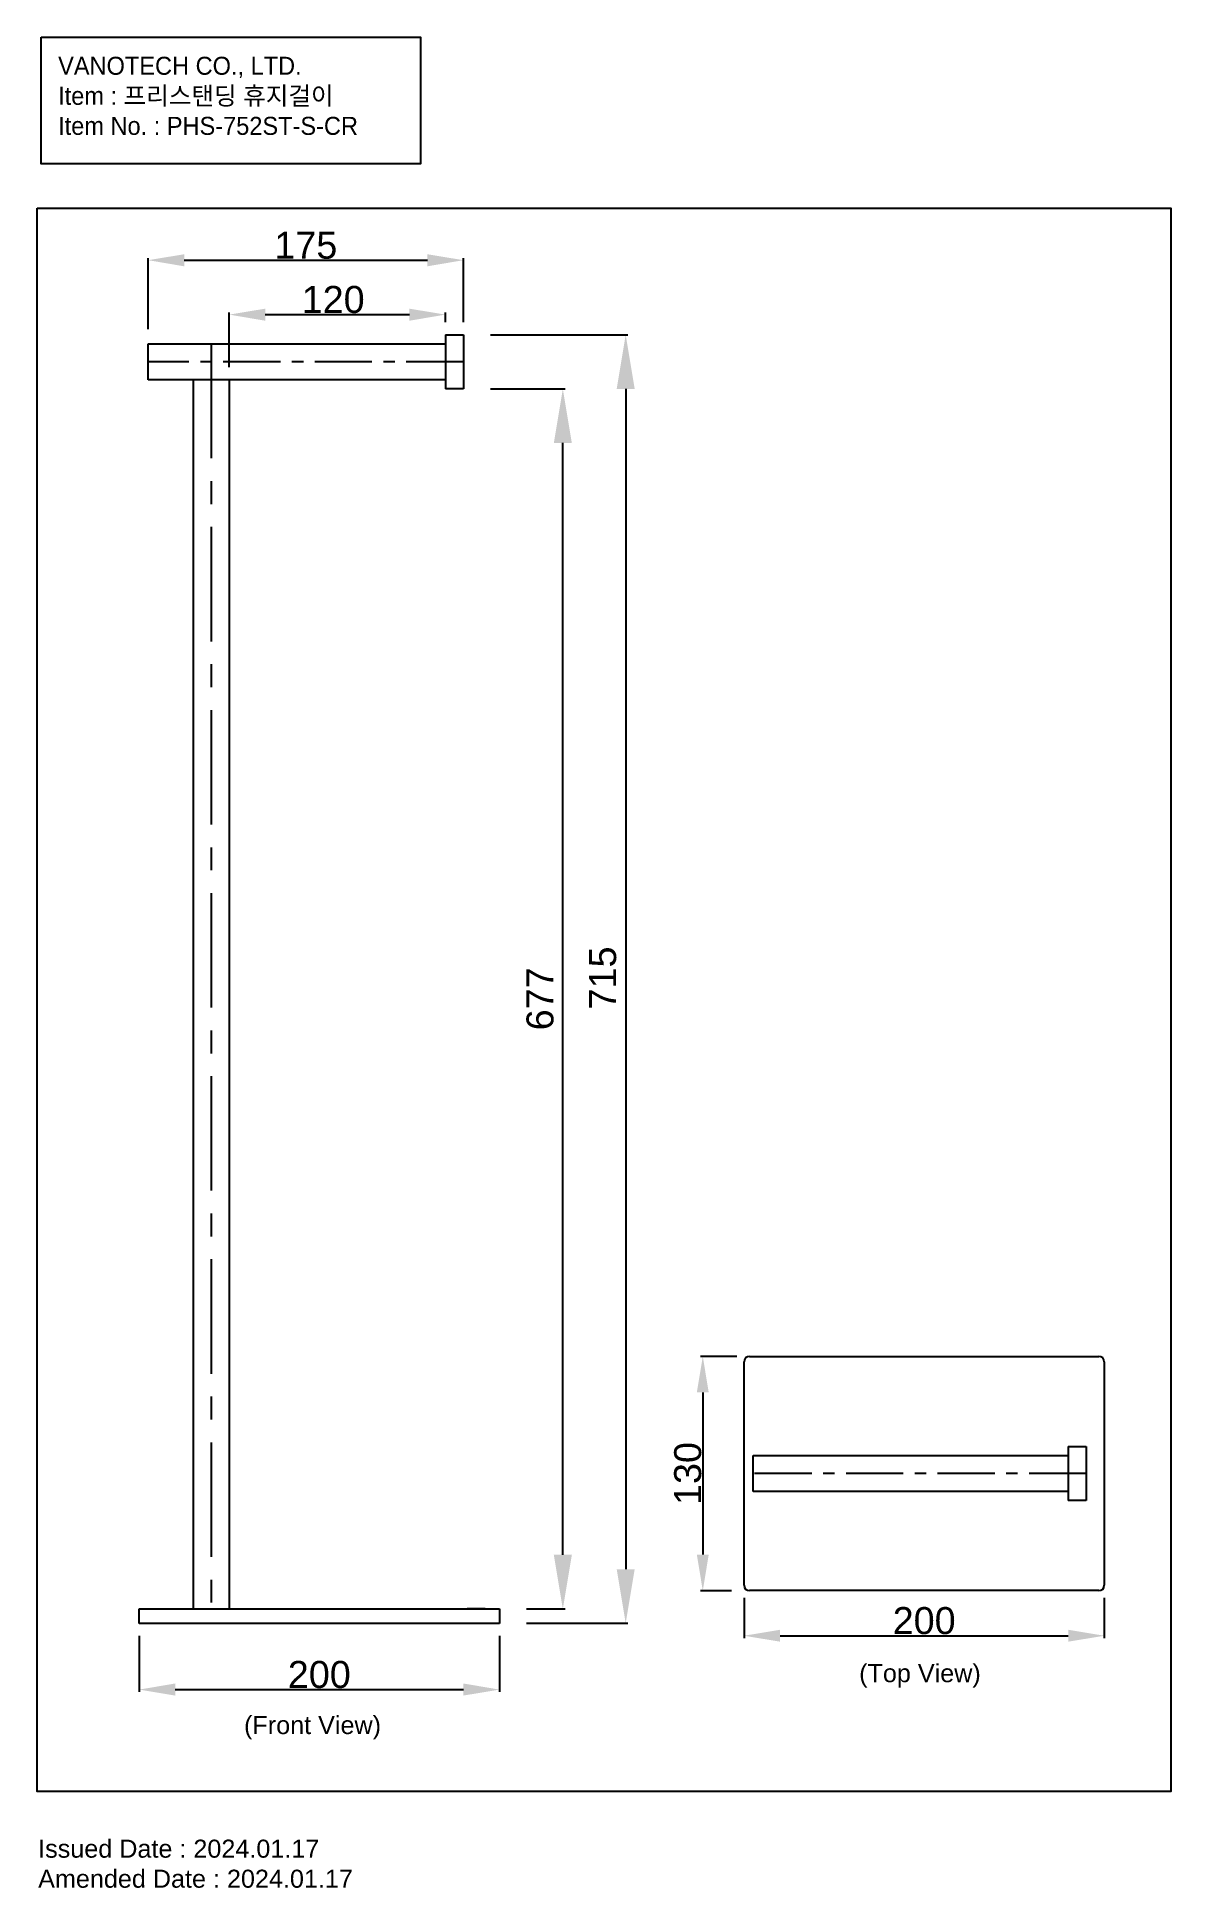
# Model space of a CAD drawing. Header units: millimetres. Extents: x 1438 to 2067, y 696 to 1723.
import ezdxf

# ---------------------------------------------------------------- set-up
doc = ezdxf.new("R2010")
doc.units = ezdxf.units.MM
doc.linetypes.add('CENTER', pattern=[50.8, 31.75, -6.35, 6.35, -6.35])
doc.styles.get("Standard").update_dxf_attribs({"font": 'arial.ttf'})
doc.styles.add('스타일', font='', dxfattribs={"height": 20})
doc.styles.get('스타일').set_extended_font_data('Gulim')
doc.dimstyles.new('ISO-25', dxfattribs={"dimtxt": 2.5, "dimasz": 2.5, "dimexe": 1.25, "dimexo": 0.625, "dimtad": 1, "dimtxsty": 'Standard', "dimcen": 2.5, "dimadec": 0, "dimazin": 0, "dimtfac": 1, "dimtmove": 0, "dimatfit": 3, "dimfxl": 1, "dimarcsym": 0})

# ---------------------------------------------------------------- blocks, each defined once
blk = doc.blocks.new('*D5')
at = {"color": 0, "lineweight": -2, "transparency": 16777216}
for p, q in [((1689.6, 1557.5), (1765.9, 1557.5)), ((1764.7, 1527.5), (1764.7, 872.5)), ((1709.6, 842.5), (1765.9, 842.5))]:
    blk.add_line(p, q, dxfattribs=at)
at = {"color": 0, "transparency": 16777216}
for points in [[(1759.7, 1527.5), (1769.7, 1527.5), (1764.7, 1557.5)], [(1759.7, 872.5), (1769.7, 872.5), (1764.7, 842.5)]]:
    blk.add_solid(points, dxfattribs=at)
at = {"layer": 'Defpoints', "color": 0, "transparency": 16777216}
for p in [(1674.6, 1557.5), (1694.6, 842.5), (1764.7, 842.5)]:
    blk.add_point(p, dxfattribs=at)
at = {"color": 7, "transparency": 16777216, "insert": (1752, 1200.6), "char_height": 15, "attachment_point": 5, "rotation": 90}
blk.add_mtext('715', dxfattribs=at)
blk = doc.blocks.new('*D6')
at = {"color": 0, "lineweight": -2, "transparency": 16777216}
for p, q in [((1689.6, 1527.5), (1731.1, 1527.5)), ((1729.8, 880.5), (1729.8, 1497.5)), ((1709.6, 850.5), (1731.1, 850.5))]:
    blk.add_line(p, q, dxfattribs=at)
at = {"color": 0, "transparency": 16777216}
for points in [[(1724.8, 1497.5), (1734.8, 1497.5), (1729.8, 1527.5)], [(1724.8, 880.5), (1734.8, 880.5), (1729.8, 850.5)]]:
    blk.add_solid(points, dxfattribs=at)
at = {"layer": 'Defpoints', "color": 0, "transparency": 16777216}
for p in [(1674.6, 1527.5), (1729.8, 1527.5), (1694.6, 850.5)]:
    blk.add_point(p, dxfattribs=at)
at = {"color": 7, "transparency": 16777216, "insert": (1717.2, 1189), "char_height": 15, "attachment_point": 5, "rotation": 90}
blk.add_mtext('677', dxfattribs=at)
blk = doc.blocks.new('*D7')
at = {"color": 0, "lineweight": -2, "transparency": 16777216}
for p, q in [((1499.6, 1560.7), (1499.6, 1600.1)), ((1519.6, 1598.9), (1654.6, 1598.9)), ((1674.6, 1564.5), (1674.6, 1600.1))]:
    blk.add_line(p, q, dxfattribs=at)
at = {"color": 0, "transparency": 16777216}
for points in [[(1519.6, 1602.2), (1519.6, 1595.5), (1499.6, 1598.9)], [(1654.6, 1602.2), (1654.6, 1595.5), (1674.6, 1598.9)]]:
    blk.add_solid(points, dxfattribs=at)
at = {"layer": 'Defpoints', "color": 0, "transparency": 16777216}
for p in [(1674.6, 1598.9), (1499.6, 1553.7), (1674.6, 1557.5)]:
    blk.add_point(p, dxfattribs=at)
at = {"color": 7, "transparency": 16777216, "insert": (1587.1, 1607.1), "char_height": 15, "attachment_point": 5}
blk.add_mtext('175', dxfattribs=at)
blk = doc.blocks.new('*D8')
at = {"color": 0, "lineweight": -2, "transparency": 16777216}
for p, q in [((1494.6, 835.5), (1494.6, 804.5)), ((1694.6, 835.5), (1694.6, 804.5)), ((1514.6, 805.7), (1674.6, 805.7))]:
    blk.add_line(p, q, dxfattribs=at)
at = {"color": 0, "transparency": 16777216}
for points in [[(1514.6, 809.1), (1514.6, 802.4), (1494.6, 805.7)], [(1674.6, 809.1), (1674.6, 802.4), (1694.6, 805.7)]]:
    blk.add_solid(points, dxfattribs=at)
at = {"layer": 'Defpoints', "color": 0, "transparency": 16777216}
for p in [(1494.6, 842.5), (1694.6, 842.5), (1694.6, 805.7)]:
    blk.add_point(p, dxfattribs=at)
at = {"color": 7, "transparency": 16777216, "insert": (1594.6, 814), "char_height": 15, "attachment_point": 5}
blk.add_mtext('200', dxfattribs=at)
blk = doc.blocks.new('*D9')
at = {"color": 0, "lineweight": -2, "transparency": 16777216}
for p, q in [((1826.4, 990.6), (1806.3, 990.6)), ((1807.5, 970.6), (1807.5, 880.6)), ((1823.4, 860.6), (1806.3, 860.6))]:
    blk.add_line(p, q, dxfattribs=at)
at = {"color": 0, "transparency": 16777216}
for points in [[(1804.2, 970.6), (1810.8, 970.6), (1807.5, 990.6)], [(1804.2, 880.6), (1810.8, 880.6), (1807.5, 860.6)]]:
    blk.add_solid(points, dxfattribs=at)
at = {"layer": 'Defpoints', "color": 0, "transparency": 16777216}
for p in [(1833.4, 990.6), (1807.5, 860.6), (1830.4, 860.6)]:
    blk.add_point(p, dxfattribs=at)
at = {"color": 7, "transparency": 16777216, "insert": (1799.2, 925.6), "char_height": 15, "attachment_point": 5, "rotation": 90}
blk.add_mtext('130', dxfattribs=at)
blk = doc.blocks.new('*D10')
at = {"color": 0, "lineweight": -2, "transparency": 16777216}
for p, q in [((1830.4, 856.6), (1830.4, 834.3)), ((2030.4, 856.6), (2030.4, 834.3)), ((1850.4, 835.6), (2010.4, 835.6))]:
    blk.add_line(p, q, dxfattribs=at)
at = {"color": 0, "transparency": 16777216}
for points in [[(1850.4, 838.9), (1850.4, 832.3), (1830.4, 835.6)], [(2010.4, 838.9), (2010.4, 832.3), (2030.4, 835.6)]]:
    blk.add_solid(points, dxfattribs=at)
at = {"layer": 'Defpoints', "color": 0, "transparency": 16777216}
for p in [(1830.4, 863.6), (2030.4, 863.6), (2030.4, 835.6)]:
    blk.add_point(p, dxfattribs=at)
at = {"color": 7, "transparency": 16777216, "insert": (1930.4, 843.9), "char_height": 15, "attachment_point": 5}
blk.add_mtext('200', dxfattribs=at)
blk = doc.blocks.new('*D11')
at = {"color": 0, "lineweight": -2, "transparency": 16777216}
for p, q in [((1544.6, 1539.5), (1544.6, 1569.9)), ((1564.6, 1568.7), (1644.6, 1568.7)), ((1664.6, 1564.5), (1664.6, 1569.9))]:
    blk.add_line(p, q, dxfattribs=at)
at = {"color": 0, "transparency": 16777216}
for points in [[(1564.6, 1572), (1564.6, 1565.3), (1544.6, 1568.7)], [(1644.6, 1572), (1644.6, 1565.3), (1664.6, 1568.7)]]:
    blk.add_solid(points, dxfattribs=at)
at = {"layer": 'Defpoints', "color": 0, "transparency": 16777216}
for p in [(1664.6, 1568.7), (1664.6, 1557.5), (1544.6, 1532.5)]:
    blk.add_point(p, dxfattribs=at)
at = {"color": 7, "transparency": 16777216, "insert": (1602.3, 1577), "char_height": 15, "attachment_point": 5}
blk.add_mtext('120', dxfattribs=at)

msp = doc.modelspace()

# ---------------------------------------------------------------- linework, layer by layer
at = {"lineweight": 25}
for p, q in [((1499.647, 1552.472), (1664.647, 1552.472)), ((1499.647, 1532.472), (1499.647, 1552.472)), ((1664.647, 1557.472), (1674.647, 1557.472)), ((1664.647, 1557.472), (1664.647, 1527.472)), ((1664.647, 1557.472), (1664.647, 1527.472)), ((1674.647, 1557.472), (1674.647, 1527.472)), ((1664.647, 1532.472), (1499.647, 1532.472)), ((1524.647, 1532.472), (1524.647, 850.472)), ((1544.647, 1532.472), (1544.647, 850.472)), ((1674.647, 1527.472), (1664.647, 1527.472)), ((1830.402, 863.62), (1830.402, 987.62)), ((1833.402, 990.62), (2027.402, 990.62)), ((2030.402, 987.62), (2030.402, 863.62)), ((1835.402, 935.62), (2010.402, 935.62)), ((1835.402, 915.62), (1835.402, 935.62)), ((1835.402, 915.62), (1835.402, 935.62)), ((2010.402, 940.62), (2020.402, 940.62)), ((2010.402, 940.62), (2010.402, 910.62)), ((2020.402, 940.62), (2020.402, 910.62)), ((2010.402, 915.62), (1835.402, 915.62)), ((2020.402, 910.62), (2010.402, 910.62)), ((2027.402, 860.62), (1833.402, 860.62)), ((1494.647, 850.472), (1694.647, 850.472)), ((1494.647, 842.472), (1494.647, 850.472)), ((1694.647, 842.472), (1494.647, 842.472)), ((1686.708, 850.472), (1676.708, 850.472)), ((1694.647, 850.472), (1694.647, 842.472))]:
    msp.add_line(p, q, dxfattribs=at)
at = {"color": 1, "linetype": 'CENTER', "ltscale": 2}
msp.add_line((1534.647, 1552.472), (1534.647, 842.472), dxfattribs=at)
at = {"color": 1, "linetype": 'CENTER'}
msp.add_line((1674.647, 1542.472), (1499.647, 1542.472), dxfattribs=at)
at = {"color": 1, "linetype": 'CENTER', "lineweight": -3}
msp.add_line((2020.402, 925.62), (1835.402, 925.62), dxfattribs=at)
at = {"color": 3}
msp.add_lwpolyline([(1440.253, 1722.738), (1650.806, 1722.738), (1650.806, 1652.378), (1440.253, 1652.378)], close=True, dxfattribs=at)
at = {"color": 6}
msp.add_lwpolyline([(1437.878, 1627.779), (2067.433, 1627.779), (2067.433, 749.153), (1437.878, 749.153)], close=True, dxfattribs=at)
at = {"lineweight": 25}
for centre, start, end in [((1833.402, 987.62), 90, 180), ((2027.402, 987.62), 0, 90), ((1833.402, 863.62), 180, 270), ((2027.402, 863.62), 270, 0)]:
    msp.add_arc(centre, 3, start, end, dxfattribs=at)

# ---------------------------------------------------------------- texts
at = {"color": 3, "insert": (1449.608, 1711.784), "char_height": 10, "width": 363.40321, "attachment_point": 1, "style": '스타일'}
msp.add_mtext('\\pxt4;{\\C6;VANOTECH CO., LTD.\\P\\ptz;\\C256;Item : 프리스탠딩 휴지걸이\\PItem No. : PHS-752ST-S-CR}', dxfattribs=at)
at = {"color": 5, "char_height": 10, "attachment_point": 1}
for s, insert in [('{\\C256;(Top View)}', (1894.303, 819.824)), ('{\\C256;(Front View)}', (1552.819, 791.037)), ('{\\C256;Issued Date : 2024.01.17\\PAmended Date : 2024.01.17}', (1438.517, 722.437))]:
    msp.add_mtext_dynamic_manual_height_columns(s, width=216.80283, gutter_width=12.5, heights=[0], dxfattribs=dict(at, insert=insert))

# ---------------------------------------------------------------- dimensions: what is measured, and where the dimension line sits
at = {"color": 5}
for base, p1, p2, picture, middle in [((1674.647, 1598.864), (1499.647, 1553.734), (1674.647, 1557.472), '*D7', (1587.147, 1598.864)), ((1664.647, 1568.671), (1544.647, 1532.472), (1664.647, 1557.472), '*D11', (1602.341, 1568.671)), ((1694.647, 805.723), (1494.647, 842.472), (1694.647, 842.472), '*D8', (1594.647, 805.723))]:
    dim = msp.add_linear_dim(base=base, p1=p1, p2=p2, dimstyle='ISO-25', override={"dimtxt": 15, "dimasz": 20, "dimexo": 7, "dimclrt": 7}, dxfattribs=at)
    dim.commit()
    dim.dimension.update_dxf_attribs({"geometry": picture, "text_midpoint": middle, "dimtype": 160})
dim = msp.add_linear_dim(base=(1764.656, 842.472), p1=(1674.647, 1557.472), p2=(1694.647, 842.472), angle=90, dimstyle='ISO-25', override={"dimtxt": 15, "dimasz": 30, "dimexo": 15, "dimgap": 5, "dimclrt": 7}, dxfattribs=at)
dim.commit()
dim.dimension.update_dxf_attribs({"geometry": '*D5', "text_midpoint": (1764.656, 1200.626), "dimtype": 160})
for base, p1, p2, override, picture, middle in [((1729.848, 1527.472), (1694.647, 850.472), (1674.647, 1527.472), {"dimtxt": 15, "dimasz": 30, "dimexo": 15, "dimgap": 5, "dimclrt": 7}, '*D6', (1717.189, 1188.972)), ((1807.501, 860.62), (1833.402, 990.62), (1830.402, 860.62), {"dimtxt": 15, "dimasz": 20, "dimexo": 7, "dimclrt": 7}, '*D9', (1799.212, 925.62))]:
    dim = msp.add_linear_dim(base=base, p1=p1, p2=p2, angle=90, dimstyle='ISO-25', override=override, dxfattribs=at)
    dim.commit()
    dim.dimension.update_dxf_attribs({"geometry": picture, "text_midpoint": middle})
dim = msp.add_linear_dim(base=(2030.402, 835.596), p1=(1830.402, 863.62), p2=(2030.402, 863.62), dimstyle='ISO-25', override={"dimtxt": 15, "dimasz": 20, "dimexo": 7, "dimclrt": 7}, dxfattribs=at)
dim.commit()
dim.dimension.update_dxf_attribs({"geometry": '*D10', "text_midpoint": (1930.402, 843.88)})

doc.saveas('drawing.dxf')
